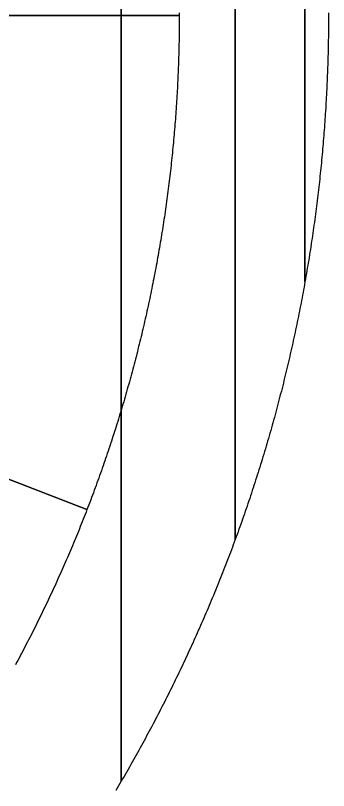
# Model space of a CAD drawing. Extents: x -25400 to 25400, y -24113 to 25400.
# Drawn here: x 20156 to 25400, y -12974 to 1 of the extents above; entities that cross this region are included whole.
import ezdxf

# ---------------------------------------------------------------- set-up
doc = ezdxf.new("R2010")
doc.units = 0
doc.layers.add('L0D0', color=2, linetype='CONTINUOUS')

msp = doc.modelspace()

# ---------------------------------------------------------------- linework, layer by layer
at = {"layer": 'L0D0'}
for points in [[(21928.171, 12818.553), (21928.171, -12818.553), (21905.071, -12857.988), (21881.901, -12897.381), (21858.659, -12936.732), (21835.346, -12976.042)], [(23836.776, 8773.148), (23836.776, -8773.148), (23820.952, -8816.023), (23805.05, -8858.87), (23789.072, -8901.688), (23773.017, -8944.478), (23756.884, -8987.238), (23740.675, -9029.97), (23724.389, -9072.672), (23708.026, -9115.345), (23691.586, -9157.988), (23675.07, -9200.602), (23658.477, -9243.185), (23641.807, -9285.739), (23625.061, -9328.263), (23608.238, -9370.757), (23591.339, -9413.22), (23574.364, -9455.653), (23557.312, -9498.055), (23540.184, -9540.427), (23522.98, -9582.767), (23505.699, -9625.077), (23488.343, -9667.355), (23470.91, -9709.602), (23453.402, -9751.818), (23435.817, -9794.002), (23418.157, -9836.154), (23400.421, -9878.275), (23382.609, -9920.364), (23364.721, -9962.42), (23346.758, -10004.444), (23328.719, -10046.436), (23310.604, -10088.395), (23292.415, -10130.322), (23274.149, -10172.216), (23255.809, -10214.077), (23237.393, -10255.904), (23218.902, -10297.699), (23200.335, -10339.46), (23181.694, -10381.188), (23162.977, -10422.882), (23144.186, -10464.543), (23125.32, -10506.169), (23106.378, -10547.762), (23087.362, -10589.32), (23068.271, -10630.844), (23049.106, -10672.334), (23029.866, -10713.789), (23010.551, -10755.21), (22991.162, -10796.595), (22971.698, -10837.946), (22952.16, -10879.262), (22932.548, -10920.542), (22912.862, -10961.787), (22893.101, -11002.997), (22873.266, -11044.171), (22853.357, -11085.309), (22833.374, -11126.411), (22813.317, -11167.477), (22793.187, -11208.507), (22772.982, -11249.501), (22752.704, -11290.459), (22732.352, -11331.379), (22711.927, -11372.264), (22691.428, -11413.111), (22670.855, -11453.921), (22650.21, -11494.695), (22629.491, -11535.431), (22608.698, -11576.129), (22587.832, -11616.791), (22566.894, -11657.414), (22545.882, -11698), (22524.797, -11738.548), (22503.639, -11779.058), (22482.409, -11819.53), (22461.105, -11859.964), (22439.729, -11900.359), (22418.281, -11940.716), (22396.759, -11981.034), (22375.166, -12021.313), (22353.499, -12061.553), (22331.761, -12101.755), (22309.95, -12141.917), (22288.067, -12182.04), (22266.111, -12222.123), (22244.084, -12262.167), (22221.984, -12302.171), (22199.813, -12342.135), (22177.57, -12382.059), (22155.255, -12421.944), (22132.868, -12461.788), (22110.41, -12501.591), (22087.88, -12541.355), (22065.278, -12581.077), (22042.605, -12620.759), (22019.861, -12660.4), (21997.045, -12700), (21974.158, -12739.559), (21951.2, -12779.077), (21928.171, -12818.553), (21928.171, 12818.553)], [(25006.14, 4455.665), (25006.14, -4455.665), (24998.083, -4500.651), (24989.944, -4545.623), (24981.725, -4590.58), (24973.424, -4635.523), (24965.043, -4680.45), (24956.581, -4725.362), (24948.039, -4770.259), (24939.415, -4815.141), (24930.711, -4860.007), (24921.926, -4904.857), (24913.06, -4949.691), (24904.114, -4994.509), (24895.087, -5039.311), (24885.979, -5084.097), (24876.791, -5128.866), (24867.522, -5173.619), (24858.173, -5218.355), (24848.743, -5263.074), (24839.233, -5307.776), (24829.643, -5352.461), (24819.972, -5397.128), (24810.221, -5441.778), (24800.389, -5486.411), (24790.477, -5531.026), (24780.485, -5575.622), (24770.413, -5620.201), (24760.26, -5664.761), (24750.027, -5709.304), (24739.714, -5753.827), (24729.322, -5798.332), (24718.849, -5842.819), (24708.295, -5887.286), (24697.662, -5931.734), (24686.949, -5976.163), (24676.157, -6020.573), (24665.284, -6064.963), (24654.331, -6109.334), (24643.299, -6153.685), (24632.186, -6198.016), (24620.994, -6242.326), (24609.723, -6286.617), (24598.371, -6330.887), (24586.94, -6375.137), (24575.43, -6419.366), (24563.839, -6463.575), (24552.17, -6507.762), (24540.42, -6551.929), (24528.592, -6596.074), (24516.684, -6640.197), (24504.696, -6684.3), (24492.629, -6728.38), (24480.483, -6772.439), (24468.258, -6816.476), (24455.953, -6860.491), (24443.57, -6904.484), (24431.107, -6948.454), (24418.565, -6992.402), (24405.944, -7036.327), (24393.244, -7080.23), (24380.465, -7124.109), (24367.607, -7167.965), (24354.67, -7211.799), (24341.655, -7255.609), (24328.56, -7299.395), (24315.387, -7343.158), (24302.135, -7386.897), (24288.804, -7430.612), (24275.395, -7474.303), (24261.907, -7517.97), (24248.341, -7561.612), (24234.696, -7605.23), (24220.972, -7648.823), (24207.171, -7692.392), (24193.29, -7735.936), (24179.332, -7779.454), (24165.295, -7822.948), (24151.18, -7866.416), (24136.987, -7909.859), (24122.716, -7953.276), (24108.366, -7996.667), (24093.939, -8040.032), (24079.433, -8083.372), (24064.85, -8126.685), (24050.188, -8169.972), (24035.449, -8213.232), (24020.632, -8256.466), (24005.737, -8299.673), (23990.765, -8342.854), (23975.715, -8386.007), (23960.587, -8429.133), (23945.381, -8472.232), (23930.098, -8515.303), (23914.738, -8558.347), (23899.3, -8601.363), (23883.785, -8644.351), (23868.193, -8687.312), (23852.523, -8730.244), (23836.776, -8773.148), (23836.776, 8773.148)], [(25399.959, 45.702), (25400, 0), (25399.959, -45.702), (25399.836, -91.405), (25399.63, -137.107), (25399.342, -182.808), (25398.972, -228.509), (25398.52, -274.209), (25397.985, -319.909), (25397.369, -365.607), (25396.67, -411.304), (25395.888, -457), (25395.025, -502.694), (25394.079, -548.387), (25393.052, -594.077), (25391.942, -639.766), (25390.749, -685.453), (25389.475, -731.138), (25388.118, -776.82), (25386.679, -822.5), (25385.158, -868.177), (25383.555, -913.851), (25381.87, -959.523), (25380.102, -1005.191), (25378.253, -1050.856), (25376.321, -1096.518), (25374.307, -1142.176), (25372.21, -1187.83), (25370.032, -1233.48), (25367.772, -1279.127), (25365.429, -1324.769), (25363.004, -1370.407), (25360.497, -1416.041), (25357.908, -1461.67), (25355.237, -1507.294), (25352.484, -1552.914), (25349.649, -1598.528), (25346.732, -1644.137), (25343.732, -1689.741), (25340.651, -1735.34), (25337.488, -1780.933), (25334.242, -1826.52), (25330.915, -1872.101), (25327.505, -1917.676), (25324.014, -1963.245), (25320.44, -2008.807), (25316.785, -2054.363), (25313.047, -2099.913), (25309.228, -2145.455), (25305.327, -2190.991), (25301.343, -2236.519), (25297.278, -2282.041), (25293.131, -2327.554), (25288.902, -2373.061), (25284.592, -2418.559), (25280.199, -2464.05), (25275.724, -2509.533), (25271.168, -2555.008), (25266.53, -2600.474), (25261.81, -2645.932), (25257.008, -2691.382), (25252.125, -2736.823), (25247.159, -2782.255), (25242.112, -2827.677), (25236.984, -2873.091), (25231.773, -2918.496), (25226.481, -2963.891), (25221.107, -3009.276), (25215.652, -3054.652), (25210.115, -3100.017), (25204.496, -3145.373), (25198.796, -3190.719), (25193.014, -3236.054), (25187.151, -3281.379), (25181.206, -3326.693), (25175.179, -3371.996), (25169.071, -3417.289), (25162.882, -3462.57), (25156.611, -3507.84), (25150.258, -3553.099), (25143.824, -3598.346), (25137.309, -3643.582), (25130.713, -3688.806), (25124.035, -3734.018), (25117.275, -3779.217), (25110.435, -3824.405), (25103.513, -3869.58), (25096.509, -3914.743), (25089.425, -3959.893), (25082.259, -4005.03), (25075.012, -4050.154), (25067.684, -4095.265), (25060.275, -4140.363), (25052.785, -4185.448), (25045.213, -4230.519), (25037.561, -4275.576), (25029.827, -4320.619), (25022.013, -4365.648), (25014.117, -4410.664), (25006.14, -4455.665), (25006.14, 4455.665)], [(22899.959, 43.404), (22900, 0), (0, 0)], [(0, 0), (21353.614, -8272.434), (21337.896, -8312.892), (21322.102, -8353.321), (21306.231, -8393.719), (21290.283, -8434.088), (21274.259, -8474.426), (21258.159, -8514.733), (21241.982, -8555.01), (21225.729, -8595.257), (21209.399, -8635.472), (21192.994, -8675.656), (21176.512, -8715.809), (21159.954, -8755.931), (21143.321, -8796.022), (21126.611, -8836.08), (21109.825, -8876.108), (21092.964, -8916.103), (21076.026, -8956.066), (21059.013, -8995.997), (21041.925, -9035.895), (21024.76, -9075.762), (21007.521, -9115.595), (20990.205, -9155.396), (20972.815, -9195.164), (20955.349, -9234.899), (20937.807, -9274.601), (20920.191, -9314.269), (20902.499, -9353.904), (20884.733, -9393.505), (20866.891, -9433.073), (20848.974, -9472.607), (20830.982, -9512.106), (20812.916, -9551.572), (20794.775, -9591.003), (20776.559, -9630.4), (20758.268, -9669.762), (20739.903, -9709.09), (20721.463, -9748.382), (20702.949, -9787.64), (20684.361, -9826.862), (20665.698, -9866.049), (20646.961, -9905.201), (20628.15, -9944.317), (20609.265, -9983.397), (20590.305, -10022.441), (20571.272, -10061.45), (20552.165, -10100.422), (20532.984, -10139.358), (20513.729, -10178.258), (20494.4, -10217.121), (20474.998, -10255.947), (20455.523, -10294.736), (20435.973, -10333.489), (20416.351, -10372.204), (20396.655, -10410.882), (20376.886, -10449.523), (20357.043, -10488.126), (20337.128, -10526.692), (20317.139, -10565.219), (20297.077, -10603.709), (20276.943, -10642.161), (20256.736, -10680.574), (20236.456, -10718.949), (20216.103, -10757.286), (20195.677, -10795.583), (20175.179, -10833.842), (20154.609, -10872.063)]]:
    msp.add_lwpolyline(points, dxfattribs=at)
msp.add_lwpolyline([(21353.614, -8272.434), (0, 0), (22900, 0), (22899.959, -43.404), (22899.835, -86.808), (22899.63, -130.212), (22899.342, -173.615), (22898.972, -217.018), (22898.519, -260.42), (22897.984, -303.821), (22897.367, -347.22), (22896.668, -390.619), (22895.887, -434.016), (22895.023, -477.412), (22894.077, -520.806), (22893.049, -564.198), (22891.938, -607.588), (22890.746, -650.975), (22889.471, -694.361), (22888.113, -737.744), (22886.674, -781.124), (22885.152, -824.502), (22883.548, -867.876), (22881.862, -911.248), (22880.094, -954.616), (22878.244, -997.981), (22876.311, -1041.342), (22874.296, -1084.699), (22872.199, -1128.053), (22870.02, -1171.402), (22867.759, -1214.747), (22865.415, -1258.088), (22862.99, -1301.425), (22860.482, -1344.756), (22857.892, -1388.083), (22855.22, -1431.405), (22852.466, -1474.722), (22849.63, -1518.033), (22846.711, -1561.339), (22843.711, -1604.64), (22840.629, -1647.934), (22837.464, -1691.223), (22834.218, -1734.505), (22830.889, -1777.782), (22827.478, -1821.052), (22823.986, -1864.315), (22820.411, -1907.572), (22816.755, -1950.822), (22813.016, -1994.065), (22809.196, -2037.301), (22805.293, -2080.529), (22801.309, -2123.75), (22797.243, -2166.963), (22793.094, -2210.169), (22788.864, -2253.366), (22784.552, -2296.556), (22780.159, -2339.737), (22775.683, -2382.91), (22771.126, -2426.074), (22766.486, -2469.23), (22761.765, -2512.376), (22756.963, -2555.514), (22752.078, -2598.643), (22747.112, -2641.762), (22742.064, -2684.871), (22736.934, -2727.971), (22731.723, -2771.062), (22726.43, -2814.142), (22721.055, -2857.212), (22715.599, -2900.272), (22710.061, -2943.321), (22704.441, -2986.36), (22698.74, -3029.388), (22692.958, -3072.406), (22687.093, -3115.412), (22681.148, -3158.407), (22675.121, -3201.391), (22669.012, -3244.363), (22662.822, -3287.323), (22656.551, -3330.272), (22650.198, -3373.209), (22643.764, -3416.134), (22637.248, -3459.046), (22630.651, -3501.946), (22623.973, -3544.833), (22617.214, -3587.708), (22610.373, -3630.57), (22603.451, -3673.418), (22596.448, -3716.254), (22589.364, -3759.076), (22582.198, -3801.885), (22574.952, -3844.68), (22567.624, -3887.461), (22560.215, -3930.228), (22552.725, -3972.981), (22545.155, -4015.72), (22537.503, -4058.444), (22529.77, -4101.154), (22521.956, -4143.849), (22514.062, -4186.529), (22506.086, -4229.195), (22498.03, -4271.845), (22489.893, -4314.479), (22481.675, -4357.098), (22473.376, -4399.702), (22464.996, -4442.289), (22456.536, -4484.861), (22447.995, -4527.417), (22439.374, -4569.956), (22430.672, -4612.479), (22421.889, -4654.985), (22413.026, -4697.475), (22404.082, -4739.948), (22395.058, -4782.403), (22385.953, -4824.842), (22376.768, -4867.263), (22367.503, -4909.667), (22358.157, -4952.053), (22348.731, -4994.421), (22339.224, -5036.772), (22329.637, -5079.104), (22319.97, -5121.418), (22310.223, -5163.713), (22300.396, -5205.991), (22290.489, -5248.249), (22280.501, -5290.488), (22270.434, -5332.709), (22260.286, -5374.91), (22250.059, -5417.092), (22239.751, -5459.255), (22229.364, -5501.398), (22218.897, -5543.521), (22208.35, -5585.624), (22197.723, -5627.707), (22187.017, -5669.77), (22176.23, -5711.813), (22165.364, -5753.835), (22154.419, -5795.837), (22143.394, -5837.817), (22132.289, -5879.777), (22121.105, -5921.715), (22109.841, -5963.633), (22098.498, -6005.528), (22087.076, -6047.403), (22075.574, -6089.255), (22063.993, -6131.086), (22052.333, -6172.894), (22040.593, -6214.681), (22028.774, -6256.445), (22016.876, -6298.187), (22004.899, -6339.906), (21992.843, -6381.602), (21980.708, -6423.275), (21968.494, -6464.925), (21956.201, -6506.552), (21943.829, -6548.156), (21931.379, -6589.736), (21918.849, -6631.293), (21906.241, -6672.825), (21893.554, -6714.334), (21880.789, -6755.818), (21867.945, -6797.279), (21855.022, -6838.714), (21842.021, -6880.126), (21828.941, -6921.512), (21815.783, -6962.874), (21802.546, -7004.211), (21789.232, -7045.522), (21775.839, -7086.808), (21762.367, -7128.069), (21748.818, -7169.304), (21735.19, -7210.514), (21721.485, -7251.697), (21707.701, -7292.854), (21693.839, -7333.986), (21679.899, -7375.091), (21665.882, -7416.169), (21651.787, -7457.221), (21637.613, -7498.246), (21623.362, -7539.244), (21609.034, -7580.215), (21594.628, -7621.158), (21580.144, -7662.075), (21565.583, -7702.963), (21550.944, -7743.824), (21536.228, -7784.658), (21521.434, -7825.463), (21506.563, -7866.24), (21491.615, -7906.989), (21476.59, -7947.71), (21461.487, -7988.402), (21446.308, -8029.065), (21431.051, -8069.7), (21415.717, -8110.305), (21400.307, -8150.881), (21384.819, -8191.428), (21369.255, -8231.946)], close=True, dxfattribs=at)

doc.saveas('drawing.dxf')
